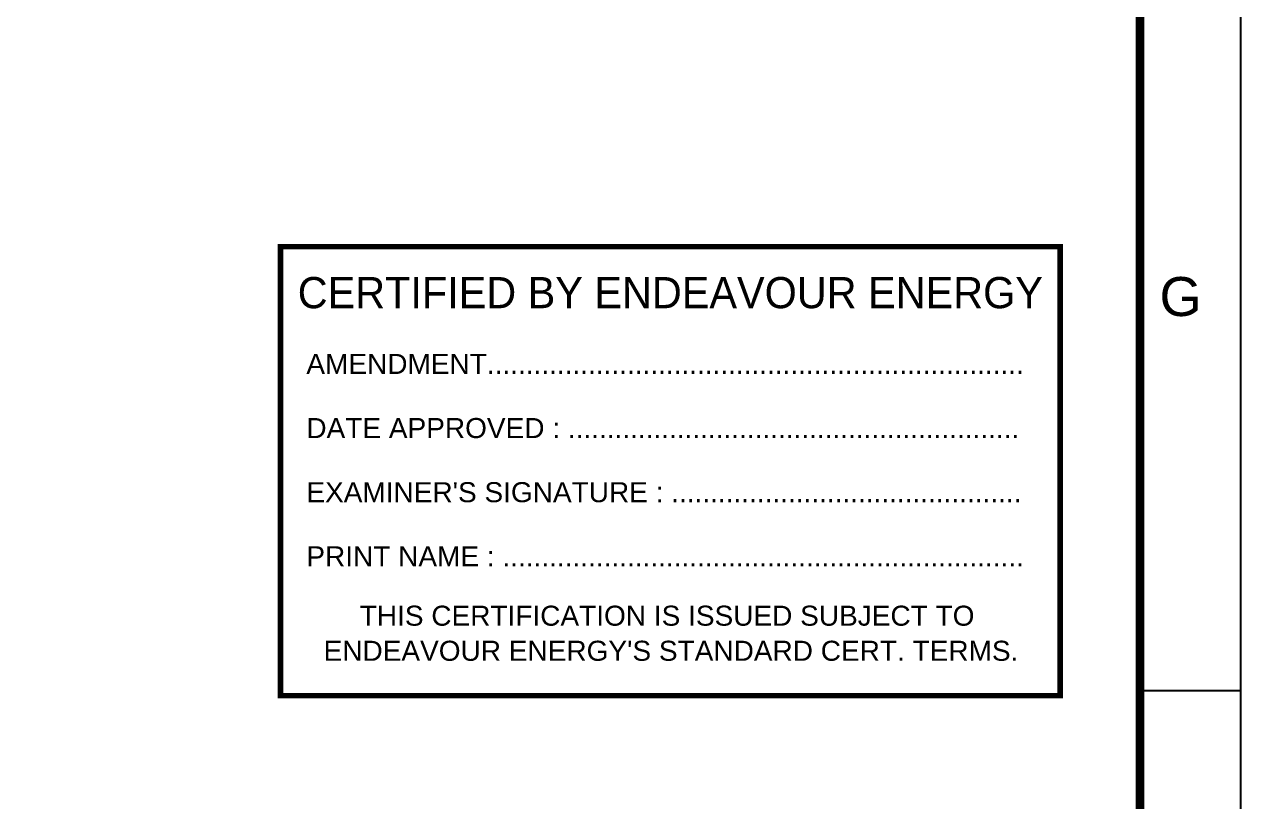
# Paper-space layout 'RETIC (2)' of a CAD drawing. Header units: metres. Extents: x -9 to 795, y -5 to 571.
# Drawn here: x 686.2 to 795.4, y 64.4 to 134.2 of the extents above; entities that cross this region are included whole.
import ezdxf
from ezdxf.enums import TextEntityAlignment as Align

# ---------------------------------------------------------------- set-up
doc = ezdxf.new("R2010")
doc.units = ezdxf.units.M
doc.header["$LTSCALE"] = 0.7
doc.layers.get('0').update_dxf_attribs({"color": 6})
doc.layers.add('_User Miscellaneous5', color=7, linetype='Continuous', lineweight=35)
doc.layers.add('Notes', color=7, linetype='Continuous')
doc.layers.add('SupportsUG_SP_EXT', color=7, linetype='Continuous')
doc.layers.get('SupportsUG_SP_EXT').off()
doc.styles.add('ARIAL', font='arial.ttf', dxfattribs={"height": 2})
doc.styles.add('iecISOCP', font='isocp.shx')
doc.styles.get("Standard").update_dxf_attribs({"font": 'arial.ttf'})

# ---------------------------------------------------------------- blocks, each defined once
blk = doc.blocks.new('A1_FRAME_TITLE')
at = {"layer": 'Notes', "linetype": 'Continuous'}
blk.add_line((795.11, 76.72), (804.15, 76.72), dxfattribs=at)
blk.add_line((795.11, 76.72), (804.15, 76.72), dxfattribs=at)
at = {"layer": 'Notes', "color": 7, "linetype": 'Continuous'}
blk.add_lwpolyline([(-0.04, -3.07), (804.15, -3.07), (804.15, 573.26), (-0.04, 573.26)], close=True, dxfattribs=at)
blk.add_lwpolyline([(-0.04, -3.07), (804.15, -3.07), (804.15, 573.26), (-0.04, 573.26)], close=True, dxfattribs=at)
at = {"layer": 'Notes', "color": 7, "linetype": 'Continuous', "const_width": 0.8}
blk.add_lwpolyline([(9, 5.97), (795.11, 5.97), (795.11, 564.21), (9, 564.21)], close=True, dxfattribs=at)
blk.add_lwpolyline([(9, 5.97), (795.11, 5.97), (795.11, 564.21), (9, 564.21)], close=True, dxfattribs=at)
at = {"layer": 'Notes', "color": 7, "style": 'ARIAL'}
blk.add_text('G', height=3.5, dxfattribs=at).set_placement((796.86, 110.35))
blk.add_text('G', height=3.5, dxfattribs=at).set_placement((796.86, 110.35))
at = {"layer": 'Notes', "color": 7}
blk.add_attdef('EPD_REF_NO', text='', height=5, dxfattribs=at).set_placement((760.12, 52.77), align=Align.CENTER)
blk.add_attdef('EPD_REF_NO', text='', height=5, dxfattribs=at).set_placement((760.12, 52.77), align=Align.CENTER)
at = {"layer": 'Notes', "color": 3, "style": 'iecISOCP', "flags": 8}
blk.add_attdef('VERSION_NO', text='', height=2.5, rotation=90, dxfattribs=at).set_placement((272.82, 44.54), align=Align.MIDDLE_CENTER)
blk.add_attdef('VERSION_NO', text='', height=2.5, rotation=90, dxfattribs=at).set_placement((272.82, 44.54), align=Align.MIDDLE_CENTER)
at = {"layer": 'Notes', "color": 7, "style": 'ARIAL'}
for tag, p in [('CAP_NO', (483.94, 43.46)), ('CAP_NO', (483.94, 43.46)), ('IE_NUM', (483.8, 37.81)), ('IE_NUM', (483.8, 37.81)), ('REF_No_1', (306, 32.31)), ('REF_No_1', (306, 32.31)), ('REF_1', (327.55, 32.31)), ('REF_1', (327.55, 32.31)), ('HV_SWITCH', (484.22, 32.16)), ('HV_SWITCH', (484.22, 32.16)), ('GEN_WO', (412.46, 31.76)), ('GEN_WO', (412.46, 31.76)), ('REF_No_2', (306, 26.31)), ('REF_No_2', (306, 26.31)), ('REF_2', (327.55, 26.31)), ('REF_2', (327.55, 26.31)), ('OH_WO', (412.46, 25.81)), ('OH_WO', (412.46, 25.81)), ('UBD_REF', (483.8, 25.83)), ('UBD_REF', (483.8, 25.83)), ('REF_No_3', (306, 20.31)), ('REF_No_3', (306, 20.31)), ('REF_3', (327.55, 20.31)), ('REF_3', (327.55, 20.31)), ('UG_WO', (412.46, 20.05)), ('UG_WO', (412.46, 20.05)), ('GIS_MAP_No', (483.8, 20.04)), ('GIS_MAP_No', (483.8, 20.04)), ('REF_No_4', (306, 14.31)), ('REF_No_4', (306, 14.31)), ('REF_4', (327.55, 14.31)), ('REF_4', (327.55, 14.31)), ('SUB_WO', (412.46, 13.81)), ('SUB_WO', (412.46, 13.81)), ('HV_OP_DIAG', (484.08, 14.2)), ('HV_OP_DIAG', (484.08, 14.2)), ('LGA', (483.7, 7.78)), ('LGA', (483.7, 7.78))]:
    blk.add_attdef(tag, p, '', height=2, dxfattribs=at)
at = {"layer": 'Notes', "color": 7, "style": 'ARIAL', "width": 1.1}
for tag, p in [('T1', (655.13, 39.47)), ('T1', (655.13, 39.47)), ('T2', (655.13, 34.35)), ('T2', (655.13, 34.35)), ('T3', (655.13, 28.92)), ('T3', (655.13, 28.92)), ('T4', (655.13, 23.66)), ('T4', (655.13, 23.66)), ('T5', (655.13, 18.23)), ('T5', (655.13, 18.23)), ('T6', (655.13, 12.97)), ('T6', (655.13, 12.97))]:
    blk.add_attdef(tag, text='', height=3.5, dxfattribs=at).set_placement(p, align=Align.CENTER)
at = {"layer": 'Notes', "color": 7, "style": 'ARIAL'}
for tag, height, p in [('scale', 2, (538.51, 33.27)), ('scale', 2, (538.51, 33.27)), ('DRAWN', 2, (538.51, 24.93)), ('DRAWN', 2, (538.51, 24.93)), ('REV', 5, (790.81, 17.1)), ('REV', 5, (790.81, 17.1)), ('CHD', 2, (538.51, 8.93)), ('CHD', 2, (538.51, 8.93)), ('DESIGN', 2, (576.37, 9.15)), ('DESIGN', 2, (576.37, 9.15))]:
    blk.add_attdef(tag, text='', height=height, dxfattribs=at).set_placement(p, align=Align.CENTER)
blk.add_attdef('NUM', text='', height=7, dxfattribs=at).set_placement((763.12, 20.12), align=Align.MIDDLE_CENTER)
blk.add_attdef('NUM', text='', height=7, dxfattribs=at).set_placement((763.12, 20.12), align=Align.MIDDLE_CENTER)
for tag, p in [('NS', (762.87, 8.12)), ('NS', (762.87, 8.12)), ('SHTS', (774.68, 8.12)), ('SHTS', (774.68, 8.12))]:
    blk.add_attdef(tag, text='', height=2, dxfattribs=at).set_placement(p, align=Align.MIDDLE)
at = {"layer": 'Notes', "style": 'iecISOCP'}
blk.add_attdef('ExportID', (9.02, 2.35), '', height=2.5, dxfattribs=at)
blk.add_attdef('ExportID', (9.02, 2.35), '', height=2.5, dxfattribs=at)
at = {"layer": 'Notes', "style": 'iecISOCP', "flags": 1}
for tag, p in [('ProjectType', (14.12, -26.84)), ('ProjectType', (14.12, -26.84)), ('ProjectNumber', (23.5, -26.86)), ('ProjectNumber', (23.5, -26.86)), ('DrawingNumber', (35.46, -26.85)), ('DrawingNumber', (35.46, -26.85)), ('ProjectDescription', (47.51, -26.87)), ('ProjectDescription', (47.51, -26.87)), ('ExportDate', (60.23, -26.83)), ('ExportDate', (60.23, -26.83)), ('ExportUserName', (69.1, -26.84)), ('ExportUserName', (69.1, -26.84)), ('DesignerCompanyName', (81.43, -26.84)), ('DesignerCompanyName', (81.43, -26.84)), ('ExportAreaOfInterest', (97.04, -26.86)), ('ExportAreaOfInterest', (97.04, -26.86)), ('GIS_SUCCESS', (111.94, -26.82)), ('GIS_SUCCESS', (111.94, -26.82)), ('CAD_SUCCESS', (121.73, -26.83)), ('CAD_SUCCESS', (121.73, -26.83)), ('DEPOTCODE', (132.05, -26.92)), ('DEPOTCODE', (132.05, -26.92)), ('ExportCategories', (140.02, -26.84)), ('ExportCategories', (140.02, -26.84)), ('Comments', (154.33, -26.93)), ('Comments', (154.33, -26.93)), ('EPD_-_VERSION_1.5', (161.74, -26.93)), ('EPD_-_VERSION_1.5', (161.74, -26.93))]:
    blk.add_attdef(tag, p, '', height=1, dxfattribs=at)
blk = doc.blocks.new('A$C07422D53')
at = {"layer": '_User Miscellaneous5', "const_width": 0.5}
blk.add_lwpolyline([(70, -40.32), (70, 0), (0, 0), (0, -40.32)], close=True, dxfattribs=at)
at = {"layer": '_User Miscellaneous5', "color": 2, "style": 'ARIAL', "width": 0.95}
blk.add_text('CERTIFIED BY ENDEAVOUR ENERGY', height=2.8, dxfattribs=at).set_placement((35, -4.13), align=Align.MIDDLE_CENTER)
at = {"layer": '_User Miscellaneous5', "style": 'ARIAL'}
for s, p in [('AMENDMENT.....................................................................', (2.33, -11.43)), ('DATE APPROVED : ..........................................................', (2.33, -17.19)), ("EXAMINER'S SIGNATURE : .............................................", (2.33, -22.95)), ('PRINT NAME : ...................................................................', (2.33, -28.71))]:
    blk.add_text(s, height=1.8, dxfattribs=at).set_placement(p)
for s, p in [('THIS CERTIFICATION IS ISSUED SUBJECT TO ', (35.06, -34.04)), ("ENDEAVOUR ENERGY'S STANDARD CERT. TERMS.", (35.06, -37.19))]:
    blk.add_text(s, height=1.8, dxfattribs=at).set_placement(p, align=Align.CENTER)

psp = doc.layouts.new('RETIC (2)')

# ---------------------------------------------------------------- block references
psp.add_blockref('A$C07422D53', (709.21, 114.26))
at = {"layer": 'SupportsUG_SP_EXT'}
psp.add_blockref('A1_FRAME_TITLE', (-8.74, -2.32), dxfattribs=at)

doc.saveas('drawing.dxf')
